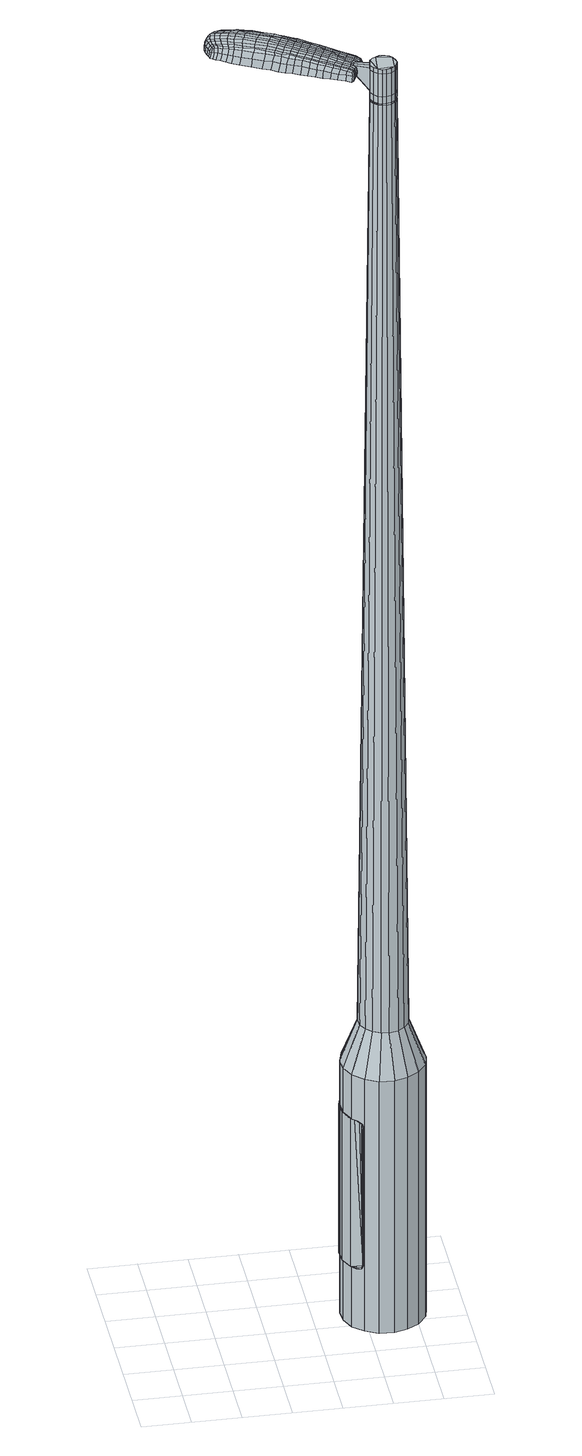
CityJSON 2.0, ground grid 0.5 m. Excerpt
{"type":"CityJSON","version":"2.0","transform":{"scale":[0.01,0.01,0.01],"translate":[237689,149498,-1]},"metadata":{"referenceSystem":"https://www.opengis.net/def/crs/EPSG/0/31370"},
"CityObjects":{
"object1":{"type":"GenericCityObject","attributes":{"cluster":1011,"mean_distance_to_centroid":0.306,"new_centroid_x":237691.23,"new_centroid_y":149499.23,"mean_distance_to_camera":7.3,"H1":22.38,"H2":21.78,"Z_final":110.42,"cluster2":-1,"proj_x":237692.06,"proj_y":149497.48,"id_line":95476,"bearing_l":64.5,"distance":1.94,"orientation":"left","G_obj":154.5},"geometry":[{"type":"MultiSurface","lod":"2","boundaries":[[[0,1,2,3]],[[1,4,5,2]],[[4,6,7,5]],[[6,8,9,7]],[[8,10,11,9]],[[10,12,13,11]],[[12,14,15,13]],[[14,16,17,15]],[[16,18,19,17]],[[18,20,21,19]],[[20,22,23,21]],[[22,24,25,23]],[[24,26,27,25]],[[26,28,29,27]],[[28,30,31,29]],[[30,32,33,31]],[[32,34,35,33]],[[34,0,3,35]],[[36,37,38,39]],[[38,40,41,42]],[[41,43,42]],[[42,44,45,46]],[[45,47,46]],[[46,48,49,50]],[[49,51,50]],[[42,46,50,38]],[[50,52,39,38]],[[53,36,39]],[[2,5,7,35]],[[7,9,11,15]],[[11,13,15]],[[15,17,19,23]],[[19,21,23]],[[23,25,27,31]],[[27,29,31]],[[15,23,31,7]],[[31,33,35,7]],[[3,2,35]],[[1,0,54,55]],[[0,34,56,54]],[[34,32,57,56]],[[32,30,58,57]],[[30,28,59,58]],[[28,26,60,59]],[[26,24,61,60]],[[24,22,62,61]],[[22,20,63,62]],[[20,18,64,63]],[[18,16,65,64]],[[16,14,66,65]],[[14,12,67,66]],[[12,10,68,67]],[[10,8,69,68]],[[8,6,70,69]],[[6,4,71,70]],[[4,1,55,71]],[[55,54,72,73]],[[54,56,74,72]],[[56,57,75,74]],[[57,58,76,75]],[[58,59,77,76]],[[59,60,78,77]],[[60,61,79,78]],[[61,62,80,79]],[[62,63,81,80]],[[63,64,82,81]],[[64,65,83,82]],[[65,66,84,83]],[[66,67,85,84]],[[67,68,86,85]],[[68,69,87,86]],[[69,70,88,87]],[[70,71,89,88]],[[71,55,73,89]],[[90,91,92,93]],[[94,95,91,90]],[[96,97,95,94]],[[98,99,97,96]],[[100,101,99,98]],[[102,103,101,100]],[[79,104,103,102]],[[80,105,104,79]],[[106,107,105,80]],[[108,109,107,106]],[[110,111,109,108]],[[112,113,111,110]],[[114,115,113,112]],[[86,116,115,114]],[[87,117,116,86]],[[118,119,117,87]],[[89,120,119,118]],[[93,92,120,89]],[[121,122,123,124]],[[125,121,124,126]],[[127,125,126,128]],[[129,127,128,130]],[[131,129,130,132]],[[133,131,132,134]],[[135,133,134,136]],[[137,135,136,138]],[[139,137,138,140]],[[141,139,140,142]],[[143,141,142,144]],[[145,143,144,146]],[[147,145,146,148]],[[149,147,148,150]],[[151,149,150,152]],[[153,151,152,154]],[[73,72,90,93]],[[72,74,94,90]],[[74,75,96,94]],[[75,76,98,96]],[[76,77,100,98]],[[77,78,102,100]],[[78,79,102]],[[81,106,80]],[[81,82,108,106]],[[82,83,110,108]],[[83,84,112,110]],[[84,85,114,112]],[[85,86,114]],[[88,118,87]],[[88,89,118]],[[73,93,89]],[[155,156,92,91]],[[156,120,92]],[[157,119,120]],[[157,117,119]],[[158,115,116]],[[158,159,113,115]],[[159,160,111,113]],[[160,161,109,111]],[[161,162,107,109]],[[162,105,107]],[[163,103,104]],[[163,164,101,103]],[[164,165,99,101]],[[165,166,97,99]],[[166,167,95,97]],[[167,155,91,95]],[[39,52,153,168]],[[156,155,169,154]],[[53,39,168,122]],[[155,167,123,169]],[[36,53,122,121]],[[167,166,124,123]],[[37,36,121,125]],[[166,165,126,124]],[[38,37,125,127]],[[165,164,128,126]],[[40,38,127,129]],[[164,163,130,128]],[[41,40,129,131]],[[163,104,132,130]],[[43,41,131,133]],[[104,105,134,132]],[[42,43,133,135]],[[105,162,136,134]],[[44,42,135,137]],[[162,161,138,136]],[[45,44,137,139]],[[161,160,140,138]],[[47,45,139,141]],[[160,159,142,140]],[[46,47,141,143]],[[159,158,144,142]],[[48,46,143,145]],[[158,116,146,144]],[[49,48,145,147]],[[116,117,148,146]],[[51,49,147,149]],[[117,157,150,148]],[[50,51,149,151]],[[157,120,152,150]],[[52,50,151,153]],[[120,156,154,152]],[[153,154,170,171]],[[154,169,172,170]],[[169,123,173,172]],[[123,122,174,173]],[[122,168,175,174]],[[168,153,171,175]],[[176,177,178,179]],[[180,176,179,181]],[[176,180,182,183]],[[177,176,183,184]],[[185,186,187,188]],[[189,185,188,190]],[[185,189,191,192]],[[186,185,192,193]],[[194,195,196,197]],[[198,194,197,199]],[[194,198,200,201]],[[195,194,201,202]],[[203,204,205,206]],[[207,203,206,208]],[[203,207,209,210]],[[204,203,210,211]],[[212,213,214,215]],[[216,212,215,217]],[[212,216,218,219]],[[213,212,219,220]],[[221,222,223,224]],[[225,221,224,226]],[[221,225,227,228]],[[222,221,228,229]],[[230,231,232,233]],[[222,230,233,223]],[[230,222,229,234]],[[231,230,234,235]],[[236,237,238,239]],[[231,236,239,232]],[[236,231,235,240]],[[237,236,240,241]],[[242,180,181,243]],[[237,242,243,238]],[[242,237,241,244]],[[180,242,244,182]],[[245,246,247,248]],[[249,245,248,250]],[[245,249,251,252]],[[246,245,252,253]],[[254,255,256,257]],[[246,254,257,247]],[[254,246,253,258]],[[255,254,258,259]],[[260,261,262,263]],[[255,260,263,256]],[[260,255,259,264]],[[261,260,264,265]],[[266,267,268,269]],[[261,266,269,262]],[[266,261,265,270]],[[267,266,270,271]],[[272,177,184,273]],[[267,272,273,268]],[[272,267,271,274]],[[177,272,274,178]],[[275,276,277,278]],[[279,275,278,280]],[[275,279,281,282]],[[276,275,282,283]],[[284,285,286,287]],[[276,284,287,277]],[[284,276,283,288]],[[285,284,288,289]],[[290,291,292,293]],[[285,290,293,286]],[[290,285,289,294]],[[291,290,294,295]],[[296,189,190,297]],[[291,296,297,292]],[[296,291,295,298]],[[189,296,298,191]],[[299,300,301,302]],[[303,299,302,304]],[[299,303,305,306]],[[300,299,306,307]],[[308,309,310,311]],[[300,308,311,301]],[[308,300,307,312]],[[309,308,312,313]],[[314,315,316,317]],[[309,314,317,310]],[[314,309,313,318]],[[315,314,318,319]],[[320,321,322,323]],[[315,320,323,316]],[[320,315,319,324]],[[321,320,324,325]],[[326,186,193,327]],[[321,326,327,322]],[[326,321,325,328]],[[186,326,328,187]],[[329,215,214,330]],[[331,329,330,332]],[[329,331,333,334]],[[215,329,334,217]],[[335,331,332,336]],[[337,335,336,338]],[[335,337,339,340]],[[331,335,340,333]],[[341,337,338,342]],[[343,341,342,344]],[[341,343,345,346]],[[337,341,346,339]],[[347,343,344,348]],[[349,347,348,350]],[[347,349,351,352]],[[343,347,352,345]],[[353,349,350,354]],[[204,353,354,205]],[[353,204,211,355]],[[349,353,355,351]],[[356,357,202,201]],[[358,356,201,200]],[[356,358,359,360]],[[357,356,360,361]],[[362,363,361,360]],[[364,362,360,359]],[[362,364,365,366]],[[363,362,366,367]],[[368,369,367,366]],[[370,368,366,365]],[[368,370,371,372]],[[369,368,372,373]],[[374,375,373,372]],[[376,374,372,371]],[[374,376,209,207]],[[375,374,207,208]],[[377,378,379,380]],[[279,377,380,281]],[[377,279,280,381]],[[378,377,381,382]],[[383,198,199,384]],[[378,383,384,379]],[[383,378,382,385]],[[198,383,385,200]],[[386,387,388,389]],[[225,386,389,227]],[[386,225,226,390]],[[387,386,390,391]],[[392,393,394,395]],[[387,392,395,388]],[[392,387,391,396]],[[393,392,396,397]],[[398,195,202,399]],[[393,398,399,394]],[[398,393,397,400]],[[195,398,400,196]],[[401,402,403,404]],[[183,401,404,184]],[[401,183,182,405]],[[402,401,405,406]],[[407,408,409,410]],[[402,407,410,403]],[[407,402,406,411]],[[408,407,411,412]],[[413,206,205,414]],[[408,413,414,409]],[[413,408,412,415]],[[206,413,415,208]],[[416,417,418,419]],[[188,416,419,190]],[[416,188,187,420]],[[417,416,420,421]],[[422,210,209,423]],[[417,422,423,418]],[[422,417,421,424]],[[210,422,424,211]],[[425,426,427,428]],[[303,425,428,305]],[[425,303,304,429]],[[426,425,429,430]],[[431,216,217,432]],[[426,431,432,427]],[[431,426,430,433]],[[216,431,433,218]],[[434,435,436,437]],[[249,434,437,251]],[[434,249,250,438]],[[435,434,438,439]],[[440,441,442,443]],[[435,440,443,436]],[[440,435,439,444]],[[441,440,444,445]],[[446,213,220,447]],[[441,446,447,442]],[[446,441,445,448]],[[213,446,448,214]],[[449,450,439,438]],[[248,449,438,250]],[[449,248,247,451]],[[450,449,451,452]],[[453,454,445,444]],[[450,453,444,439]],[[453,450,452,455]],[[454,453,455,456]],[[457,330,214,448]],[[454,457,448,445]],[[457,454,456,458]],[[330,457,458,332]],[[459,460,461,462]],[[306,459,462,307]],[[459,306,305,428]],[[460,459,428,427]],[[463,334,333,464]],[[460,463,464,461]],[[463,460,427,432]],[[334,463,432,217]],[[465,466,452,451]],[[257,465,451,247]],[[465,257,256,467]],[[466,465,467,468]],[[469,470,456,455]],[[466,469,455,452]],[[469,466,468,471]],[[470,469,471,472]],[[473,336,332,458]],[[470,473,458,456]],[[473,470,472,474]],[[336,473,474,338]],[[475,476,477,478]],[[312,475,478,313]],[[475,312,307,462]],[[476,475,462,461]],[[479,340,339,480]],[[476,479,480,477]],[[479,476,461,464]],[[340,479,464,333]],[[481,482,468,467]],[[263,481,467,256]],[[481,263,262,483]],[[482,481,483,484]],[[485,486,472,471]],[[482,485,471,468]],[[485,482,484,487]],[[486,485,487,488]],[[489,342,338,474]],[[486,489,474,472]],[[489,486,488,490]],[[342,489,490,344]],[[491,492,493,494]],[[318,491,494,319]],[[491,318,313,478]],[[492,491,478,477]],[[495,346,345,496]],[[492,495,496,493]],[[495,492,477,480]],[[346,495,480,339]],[[497,498,484,483]],[[269,497,483,262]],[[497,269,268,499]],[[498,497,499,500]],[[501,502,488,487]],[[498,501,487,484]],[[501,498,500,503]],[[502,501,503,504]],[[505,348,344,490]],[[502,505,490,488]],[[505,502,504,506]],[[348,505,506,350]],[[507,508,509,510]],[[324,507,510,325]],[[507,324,319,494]],[[508,507,494,493]],[[511,352,351,512]],[[508,511,512,509]],[[511,508,493,496]],[[352,511,496,345]],[[513,514,500,499]],[[273,513,499,268]],[[513,273,184,404]],[[514,513,404,403]],[[515,516,504,503]],[[514,515,503,500]],[[515,514,403,410]],[[516,515,410,409]],[[517,354,350,506]],[[516,517,506,504]],[[517,516,409,414]],[[354,517,414,205]],[[518,519,421,420]],[[328,518,420,187]],[[518,328,325,510]],[[519,518,510,509]],[[520,355,211,424]],[[519,520,424,421]],[[520,519,509,512]],[[355,520,512,351]],[[521,522,382,381]],[[278,521,381,280]],[[521,278,277,523]],[[522,521,523,524]],[[525,358,200,385]],[[522,525,385,382]],[[525,522,524,526]],[[358,525,526,359]],[[527,528,529,530]],[[228,527,530,229]],[[527,228,227,389]],[[528,527,389,388]],[[531,532,533,534]],[[528,531,534,529]],[[531,528,388,395]],[[532,531,395,394]],[[535,357,361,536]],[[532,535,536,533]],[[535,532,394,399]],[[357,535,399,202]],[[537,538,524,523]],[[287,537,523,277]],[[537,287,286,539]],[[538,537,539,540]],[[541,364,359,526]],[[538,541,526,524]],[[541,538,540,542]],[[364,541,542,365]],[[543,544,545,546]],[[234,543,546,235]],[[543,234,229,530]],[[544,543,530,529]],[[547,548,549,550]],[[544,547,550,545]],[[547,544,529,534]],[[548,547,534,533]],[[551,363,367,552]],[[548,551,552,549]],[[551,548,533,536]],[[363,551,536,361]],[[553,554,540,539]],[[293,553,539,286]],[[553,293,292,555]],[[554,553,555,556]],[[557,370,365,542]],[[554,557,542,540]],[[557,554,556,558]],[[370,557,558,371]],[[559,560,561,562]],[[240,559,562,241]],[[559,240,235,546]],[[560,559,546,545]],[[563,564,565,566]],[[560,563,566,561]],[[563,560,545,550]],[[564,563,550,549]],[[567,369,373,568]],[[564,567,568,565]],[[567,564,549,552]],[[369,567,552,367]],[[569,570,556,555]],[[297,569,555,292]],[[569,297,190,419]],[[570,569,419,418]],[[571,376,371,558]],[[570,571,558,556]],[[571,570,418,423]],[[376,571,423,209]],[[572,573,406,405]],[[244,572,405,182]],[[572,244,241,562]],[[573,572,562,561]],[[574,575,412,411]],[[573,574,411,406]],[[574,573,561,566]],[[575,574,566,565]],[[576,375,208,415]],[[575,576,415,412]],[[576,575,565,568]],[[375,576,568,373]],[[577,578,579,580]],[[580,579,581,582]],[[583,581,579,584]],[[584,579,578,585]],[[586,587,588,589]],[[589,588,590,591]],[[592,590,588,593]],[[593,588,587,594]],[[595,596,597,598]],[[598,597,599,600]],[[601,599,597,602]],[[602,597,596,603]],[[604,605,606,607]],[[607,606,608,609]],[[610,608,606,611]],[[611,606,605,612]],[[613,614,615,616]],[[616,615,617,618]],[[619,617,615,620]],[[620,615,614,621]],[[622,623,624,625]],[[625,624,626,627]],[[628,626,624,629]],[[629,624,623,630]],[[631,632,633,634]],[[634,633,623,622]],[[630,623,633,635]],[[635,633,632,636]],[[637,638,639,640]],[[640,639,632,631]],[[636,632,639,641]],[[641,639,638,642]],[[582,581,643,644]],[[644,643,638,637]],[[642,638,643,645]],[[645,643,581,583]],[[646,647,648,649]],[[649,648,650,651]],[[652,650,648,653]],[[653,648,647,654]],[[655,656,657,658]],[[658,657,647,646]],[[654,647,657,659]],[[659,657,656,660]],[[661,662,663,664]],[[664,663,656,655]],[[660,656,663,665]],[[665,663,662,666]],[[667,668,669,670]],[[670,669,662,661]],[[666,662,669,671]],[[671,669,668,672]],[[585,578,673,674]],[[674,673,668,667]],[[672,668,673,675]],[[675,673,578,577]],[[676,677,678,679]],[[679,678,680,681]],[[682,680,678,683]],[[683,678,677,684]],[[685,686,687,688]],[[688,687,677,676]],[[684,677,687,689]],[[689,687,686,690]],[[691,692,693,694]],[[694,693,686,685]],[[690,686,693,695]],[[695,693,692,696]],[[591,590,697,698]],[[698,697,692,691]],[[696,692,697,699]],[[699,697,590,592]],[[700,701,702,703]],[[703,702,704,705]],[[706,704,702,707]],[[707,702,701,708]],[[709,710,711,712]],[[712,711,701,700]],[[708,701,711,713]],[[713,711,710,714]],[[715,716,717,718]],[[718,717,710,709]],[[714,710,717,719]],[[719,717,716,720]],[[721,722,723,724]],[[724,723,716,715]],[[720,716,723,725]],[[725,723,722,726]],[[594,587,727,728]],[[728,727,722,721]],[[726,722,727,729]],[[729,727,587,586]],[[613,616,730,731]],[[731,730,732,733]],[[734,732,730,735]],[[735,730,616,618]],[[733,732,736,737]],[[737,736,738,739]],[[740,738,736,741]],[[741,736,732,734]],[[739,738,742,743]],[[743,742,744,745]],[[746,744,742,747]],[[747,742,738,740]],[[745,744,748,749]],[[749,748,750,751]],[[752,750,748,753]],[[753,748,744,746]],[[751,750,754,755]],[[755,754,605,604]],[[612,605,754,756]],[[756,754,750,752]],[[603,757,758,602]],[[602,758,759,601]],[[760,759,758,761]],[[761,758,757,762]],[[762,763,764,761]],[[761,764,765,760]],[[766,765,764,767]],[[767,764,763,768]],[[768,769,770,767]],[[767,770,771,766]],[[772,771,770,773]],[[773,770,769,774]],[[774,775,776,773]],[[773,776,777,772]],[[610,777,776,608]],[[608,776,775,609]],[[778,779,780,781]],[[781,780,680,682]],[[681,680,780,782]],[[782,780,779,783]],[[600,599,784,785]],[[785,784,779,778]],[[783,779,784,786]],[[786,784,599,601]],[[787,788,789,790]],[[790,789,626,628]],[[627,626,789,791]],[[791,789,788,792]],[[793,794,795,796]],[[796,795,788,787]],[[792,788,795,797]],[[797,795,794,798]],[[603,596,799,800]],[[800,799,794,793]],[[798,794,799,801]],[[801,799,596,595]],[[802,803,804,805]],[[805,804,584,585]],[[583,584,804,806]],[[806,804,803,807]],[[808,809,810,811]],[[811,810,803,802]],[[807,803,810,812]],[[812,810,809,813]],[[604,607,814,815]],[[815,814,809,808]],[[813,809,814,816]],[[816,814,607,609]],[[817,818,819,820]],[[820,819,589,591]],[[586,589,819,821]],[[821,819,818,822]],[[610,611,823,824]],[[824,823,818,817]],[[822,818,823,825]],[[825,823,611,612]],[[826,827,828,829]],[[829,828,704,706]],[[704,828,705]],[[705,828,827,830]],[[618,617,831,832]],[[832,831,827,826]],[[830,827,831,833]],[[833,831,617,619]],[[834,835,836]],[[836,835,650,652]],[[651,650,835,837]],[[838,839,840,841]],[[841,840,835,834]],[[837,835,840,842]],[[842,840,839,843]],[[621,614,844,845]],[[845,844,839,838]],[[843,839,844,846]],[[846,844,614,613]],[[847,848,837]],[[837,848,649,651]],[[646,649,848,849]],[[848,847,849]],[[843,850,851,842]],[[842,851,847,837]],[[849,847,851,852]],[[852,851,850,853]],[[613,731,854,846]],[[846,854,850,843]],[[853,850,854,855]],[[855,854,731,733]],[[856,857,858,859]],[[859,858,707,708]],[[706,707,858,829]],[[829,858,857,826]],[[734,735,860,861]],[[861,860,857,856]],[[826,857,860,832]],[[832,860,735,618]],[[862,863,849]],[[849,863,658,646]],[[655,658,863,864]],[[864,863,862,865]],[[853,866,867,852]],[[852,867,862,849]],[[865,862,867,868]],[[868,867,866,869]],[[733,737,870,855]],[[855,870,866,853]],[[869,866,870,871]],[[871,870,737,739]],[[872,873,874,875]],[[875,874,713,714]],[[708,713,874,859]],[[859,874,873,856]],[[740,741,876,877]],[[877,876,873,872]],[[856,873,876,861]],[[861,876,741,734]],[[865,878,879,864]],[[864,879,664,655]],[[661,664,879,880]],[[880,879,878,881]],[[869,882,883,868]],[[868,883,878,865]],[[881,878,883,884]],[[884,883,882,885]],[[739,743,886,871]],[[871,886,882,869]],[[885,882,886,887]],[[887,886,743,745]],[[888,889,890,891]],[[891,890,719,720]],[[714,719,890,875]],[[875,890,889,872]],[[746,747,892,893]],[[893,892,889,888]],[[872,889,892,877]],[[877,892,747,740]],[[881,894,895,880]],[[880,895,670,661]],[[667,670,895,896]],[[896,895,894,897]],[[885,898,899,884]],[[884,899,894,881]],[[897,894,899,900]],[[900,899,898,901]],[[745,749,902,887]],[[887,902,898,885]],[[901,898,902,903]],[[903,902,749,751]],[[904,905,906,907]],[[907,906,725,726]],[[720,725,906,891]],[[891,906,905,888]],[[752,753,908,909]],[[909,908,905,904]],[[888,905,908,893]],[[893,908,753,746]],[[897,910,896]],[[896,910,674,667]],[[585,674,910,805]],[[805,910,802]],[[901,911,912,900]],[[900,912,910,897]],[[802,910,912,811]],[[811,912,911,808]],[[751,755,913,903]],[[903,913,911,901]],[[808,911,913,815]],[[815,913,755,604]],[[822,914,915,821]],[[821,915,729,586]],[[726,729,915,907]],[[907,915,914,904]],[[612,756,916,825]],[[825,916,914,822]],[[904,914,916,909]],[[909,916,756,752]],[[783,917,918,782]],[[782,918,679,681]],[[676,679,918,919]],[[919,918,917,920]],[[601,759,921,786]],[[786,921,917,783]],[[920,917,921,922]],[[922,921,759,760]],[[923,924,925,926]],[[926,925,629,630]],[[628,629,925,790]],[[790,925,924,787]],[[927,928,929,930]],[[930,929,924,923]],[[787,924,929,796]],[[796,929,928,793]],[[762,757,931,932]],[[932,931,928,927]],[[793,928,931,800]],[[800,931,757,603]],[[920,933,934,919]],[[919,934,688,676]],[[685,688,934,935]],[[935,934,933,936]],[[760,765,937,922]],[[922,937,933,920]],[[936,933,937,938]],[[938,937,765,766]],[[939,940,941,942]],[[942,941,635,636]],[[630,635,941,926]],[[926,941,940,923]],[[943,944,945,946]],[[946,945,940,939]],[[923,940,945,930]],[[930,945,944,927]],[[768,763,947,948]],[[948,947,944,943]],[[927,944,947,932]],[[932,947,763,762]],[[936,949,950,935]],[[935,950,694,685]],[[691,694,950,951]],[[951,950,949,952]],[[766,771,953,938]],[[938,953,949,936]],[[952,949,953,954]],[[954,953,771,772]],[[955,956,957,958]],[[958,957,641,642]],[[636,641,957,942]],[[942,957,956,939]],[[959,960,961,962]],[[962,961,956,955]],[[939,956,961,946]],[[946,961,960,943]],[[774,769,963,964]],[[964,963,960,959]],[[943,960,963,948]],[[948,963,769,768]],[[952,965,966,951]],[[951,966,698,691]],[[591,698,966,820]],[[820,966,965,817]],[[772,777,967,954]],[[954,967,965,952]],[[817,965,967,824]],[[824,967,777,610]],[[807,968,969,806]],[[806,969,645,583]],[[642,645,969,958]],[[958,969,968,955]],[[813,970,971,812]],[[812,971,968,807]],[[955,968,971,962]],[[962,971,970,959]],[[609,775,972,816]],[[816,972,970,813]],[[959,970,972,964]],[[964,972,775,774]],[[577,580,179,178]],[[580,582,181,179]],[[592,593,192,191]],[[593,594,193,192]],[[595,598,197,196]],[[598,600,199,197]],[[619,620,219,218]],[[620,621,220,219]],[[622,625,224,223]],[[625,627,226,224]],[[631,634,233,232]],[[634,622,223,233]],[[637,640,239,238]],[[640,631,232,239]],[[582,644,243,181]],[[644,637,238,243]],[[652,653,252,251]],[[653,654,253,252]],[[654,659,258,253]],[[659,660,259,258]],[[660,665,264,259]],[[665,666,265,264]],[[666,671,270,265]],[[671,672,271,270]],[[672,675,274,271]],[[675,577,178,274]],[[682,683,282,281]],[[683,684,283,282]],[[684,689,288,283]],[[689,690,289,288]],[[690,695,294,289]],[[695,696,295,294]],[[696,699,298,295]],[[699,592,191,298]],[[700,703,302,301]],[[703,705,304,302]],[[709,712,311,310]],[[712,700,301,311]],[[715,718,317,316]],[[718,709,310,317]],[[721,724,323,322]],[[724,715,316,323]],[[594,728,327,193]],[[728,721,322,327]],[[778,781,380,379]],[[781,682,281,380]],[[600,785,384,199]],[[785,778,379,384]],[[627,791,390,226]],[[791,792,391,390]],[[792,797,396,391]],[[797,798,397,396]],[[798,801,400,397]],[[801,595,196,400]],[[705,429,304]],[[705,830,430,429]],[[830,833,433,430]],[[833,619,218,433]],[[834,836,437,436]],[[836,652,251,437]],[[838,841,443,442]],[[841,834,436,443]],[[621,845,447,220]],[[845,838,442,447]],[[973,974,975,976]],[[977,978,976,975]],[[979,980,981,982]],[[983,984,985,986]],[[974,987,988,975]],[[989,977,975,988]],[[990,979,982,991]],[[992,993,984,983]],[[987,994,995,988]],[[995,996,989,988]],[[997,990,991,998]],[[999,993,992,1000]],[[994,1001,1002,995]],[[1002,1003,996,995]],[[1004,997,998,1005]],[[1006,999,1000,1007]],[[1008,1009,1010,1011]],[[1012,1013,1009,1008]],[[1012,1014,1015,1013]],[[1014,1016,1017,1015]],[[1018,1019,1020,1021]],[[1022,1023,1019,1018]],[[1024,1025,1023,1022]],[[1026,1027,1025,1024]],[[1021,1010,1009,1018]],[[1018,1009,1013,1022]],[[1013,1015,1024,1022]],[[1015,1017,1026,1024]],[[982,981,978,977]],[[991,982,977,989]],[[996,998,991,989]],[[1003,1005,998,996]],[[983,986,980,979]],[[992,983,979,990]],[[1000,992,990,997]],[[1007,1000,997,1004]],[[984,1008,1011,985]],[[993,1012,1008,984]],[[1014,1012,993,999]],[[1016,1014,999,1006]],[[1028,1029,1030,1031]],[[1030,1032,1033,1034]],[[1030,1034,1035,1036]],[[1030,1036,1031]],[[1037,1028,1031,1038]],[[1039,1038,1031,1040]],[[1041,1040,1031]],[[1042,1030,1029,1043]],[[1044,1042,1043,1045]],[[1046,1044,1045,1047]],[[1048,1046,1047,1049]],[[1050,1048,1049,1051]],[[1051,1052,1053,1054]],[[1051,1054,1055,1056]],[[1051,1056,1057,1058]],[[1057,1059,1060,1061]],[[1057,1061,1062,1063]],[[1057,1063,1058]],[[1051,1058,1050]],[[1064,1065,1029,1028]],[[1066,1067,1032,1030]],[[1068,1069,1041,1031]],[[1065,1070,1043,1029]],[[1071,1066,1030,1042]],[[1070,1072,1045,1043]],[[1073,1071,1042,1044]],[[1072,1074,1047,1045]],[[1075,1073,1044,1046]],[[1074,1076,1049,1047]],[[1077,1075,1046,1048]],[[1076,1078,1051,1049]],[[1079,1077,1048,1050]],[[1078,1080,1052,1051]],[[1081,1082,1059,1057]],[[1083,1079,1050,1058]],[[1053,1052,1080,1084]],[[1054,1053,1084,1085]],[[1055,1054,1085,1086]],[[1056,1055,1086,1087]],[[1057,1056,1087,1081]],[[1088,1064,1028,1037]],[[1089,1088,1037,1038]],[[1090,1089,1038,1039]],[[1091,1090,1039,1040]],[[1069,1091,1040,1041]],[[1033,1032,1067,1092]],[[1060,1059,1082,1093]],[[1034,1033,1092,1094]],[[1035,1034,1094,1095]],[[1036,1035,1095,1096]],[[1031,1036,1096,1068]],[[1061,1060,1093,1097]],[[1062,1061,1097,1098]],[[1063,1062,1098,1099]],[[1058,1063,1099,1083]]]}]}
},
"vertices":[
[182,140,384],[191,152,384],[191,152,96],[182,140,96],[203,161,384],[203,161,96],[217,164,384],[217,164,96],[232,163,384],[232,163,96],[245,157,384],[245,157,96],[255,146,384],[255,146,96],[261,133,384],[261,133,96],[262,118,384],[262,118,96],[259,104,384],[259,104,96],[250,92,384],[250,92,96],[238,84,384],[238,84,96],[224,80,384],[224,80,96],[209,81,384],[209,81,96],[196,88,384],[196,88,96],[185,98,384],[185,98,96],[179,112,384],[179,112,96],[178,126,384],[178,126,96],[207,119,1524],[209,115,1524],[213,111,1524],[208,128,1524],[217,109,1524],[221,109,1524],[230,113,1524],[226,110,1524],[232,116,1524],[234,121,1524],[231,130,1524],[233,126,1524],[228,133,1524],[224,135,1524],[215,134,1524],[219,136,1524],[211,132,1524],[207,123,1524],[198,133,429],[203,140,429],[195,125,429],[196,116,429],[200,108,429],[206,102,429],[214,98,429],[222,97,429],[231,99,429],[238,104,429],[243,111,429],[245,120,429],[245,129,429],[241,136,429],[235,143,429],[227,146,429],[218,147,429],[210,145,429],[208,128,1483],[211,132,1483],[207,123,1483],[207,119,1483],[209,115,1483],[213,111,1483],[217,109,1483],[221,109,1483],[226,110,1483],[230,113,1483],[232,116,1483],[234,121,1483],[233,126,1483],[231,130,1483],[228,133,1483],[224,135,1483],[219,136,1483],[215,134,1483],[209,128,1483],[209,128,1485],[211,131,1485],[211,131,1483],[208,123,1483],[208,123,1485],[208,119,1483],[208,119,1485],[210,115,1483],[210,115,1485],[213,112,1483],[213,112,1485],[217,110,1483],[217,110,1485],[221,109,1485],[226,110,1485],[229,113,1483],[229,113,1485],[232,117,1483],[232,117,1485],[233,121,1483],[233,121,1485],[233,125,1483],[233,125,1485],[231,129,1483],[231,129,1485],[228,133,1485],[224,135,1485],[219,135,1483],[219,135,1485],[215,134,1485],[207,119,1519],[207,123,1519],[207,123,1493],[207,119,1493],[209,115,1519],[209,115,1493],[213,111,1519],[213,111,1493],[217,109,1519],[217,109,1493],[221,109,1519],[221,109,1493],[226,110,1519],[226,110,1493],[230,113,1519],[230,113,1493],[232,116,1519],[232,116,1493],[234,121,1519],[234,121,1493],[233,126,1519],[233,126,1493],[231,130,1519],[231,130,1493],[228,133,1519],[228,133,1493],[224,135,1519],[224,135,1493],[219,136,1519],[219,136,1493],[215,134,1519],[215,134,1493],[211,132,1519],[211,132,1493],[208,128,1485],[211,132,1485],[219,136,1485],[231,130,1485],[233,126,1485],[234,121,1485],[232,116,1485],[230,113,1485],[217,109,1485],[213,111,1485],[209,115,1485],[207,119,1485],[207,123,1485],[208,128,1519],[208,128,1493],[193,139,1513],[193,139,1518],[191,136,1513],[190,133,1513],[190,133,1518],[191,136,1518],[133,186,1519],[139,182,1518],[139,184,1509],[132,188,1510],[125,189,1519],[125,191,1510],[125,188,1526],[133,184,1525],[139,180,1525],[116,151,1519],[123,148,1518],[124,149,1525],[118,152,1525],[108,154,1519],[110,155,1526],[106,154,1510],[114,150,1510],[121,147,1509],[57,198,1519],[59,202,1519],[58,202,1513],[57,199,1513],[57,194,1519],[56,194,1513],[58,194,1524],[59,198,1524],[61,201,1524],[124,166,1530],[131,163,1529],[132,166,1529],[126,169,1530],[116,170,1531],[117,173,1531],[114,167,1530],[123,163,1530],[129,160,1529],[197,132,1512],[198,134,1512],[197,135,1517],[196,133,1517],[196,129,1512],[195,130,1517],[195,129,1506],[196,132,1506],[198,135,1506],[79,210,1519],[82,209,1519],[82,210,1512],[79,211,1512],[76,210,1518],[76,212,1512],[77,209,1522],[79,209,1523],[82,207,1524],[87,207,1519],[92,205,1519],[91,207,1512],[86,209,1512],[86,206,1524],[92,204,1525],[97,203,1519],[104,200,1519],[104,202,1511],[97,205,1511],[97,201,1526],[104,198,1526],[115,195,1519],[114,197,1510],[115,193,1526],[198,150,1513],[191,154,1513],[191,152,1518],[198,149,1517],[202,147,1512],[201,147,1516],[202,148,1506],[197,151,1507],[191,155,1507],[184,157,1514],[178,161,1515],[178,159,1520],[185,156,1519],[184,159,1507],[177,163,1507],[171,165,1515],[165,168,1516],[165,167,1522],[171,163,1521],[171,166,1508],[164,170,1508],[158,172,1517],[152,175,1517],[152,174,1524],[158,170,1523],[158,174,1508],[151,177,1509],[145,179,1518],[146,177,1524],[145,181,1509],[63,178,1519],[66,176,1519],[66,177,1524],[63,179,1523],[61,180,1518],[62,180,1522],[59,179,1512],[61,177,1512],[64,175,1512],[70,174,1519],[75,171,1519],[76,172,1525],[71,175,1524],[68,173,1512],[73,170,1512],[80,168,1519],[87,164,1519],[88,165,1526],[81,169,1526],[78,167,1511],[85,163,1511],[97,159,1519],[99,160,1526],[96,159,1510],[184,123,1513],[177,126,1513],[176,125,1507],[183,122,1507],[190,121,1512],[189,120,1506],[189,122,1516],[185,123,1517],[179,126,1518],[170,128,1514],[163,131,1515],[162,131,1507],[169,128,1507],[172,129,1519],[165,132,1520],[157,134,1515],[150,137,1516],[148,136,1508],[155,133,1508],[158,135,1521],[151,138,1522],[143,140,1517],[136,143,1517],[134,142,1509],[141,139,1508],[144,141,1523],[137,143,1524],[129,145,1518],[127,144,1509],[131,146,1524],[191,135,1519],[192,137,1519],[185,138,1520],[186,140,1520],[183,135,1520],[190,132,1519],[178,141,1522],[179,144,1522],[171,144,1523],[172,147,1523],[170,142,1523],[177,138,1521],[164,148,1524],[166,150,1524],[158,151,1525],[159,153,1525],[156,148,1525],[163,145,1524],[151,154,1526],[152,157,1526],[144,157,1527],[146,160,1527],[143,154,1527],[150,151,1526],[138,160,1528],[139,163,1528],[136,157,1528],[62,196,1527],[63,200,1527],[61,192,1526],[65,190,1527],[66,194,1528],[67,198,1528],[71,192,1529],[73,195,1529],[70,188,1528],[77,184,1530],[78,188,1530],[80,192,1530],[85,185,1531],[86,189,1531],[83,181,1530],[91,178,1531],[93,181,1531],[94,185,1531],[104,176,1531],[106,179,1531],[103,172,1531],[59,181,1518],[58,184,1519],[57,184,1513],[58,181,1513],[61,181,1523],[60,184,1523],[57,189,1519],[56,189,1513],[59,189,1524],[74,210,1518],[71,210,1518],[72,209,1523],[75,209,1523],[74,212,1513],[71,211,1513],[68,209,1519],[64,207,1519],[66,206,1524],[69,208,1523],[67,210,1513],[64,208,1513],[61,205,1519],[63,204,1524],[61,205,1513],[133,182,1528],[132,181,1528],[138,177,1528],[139,179,1527],[125,186,1528],[124,185,1529],[130,178,1529],[129,175,1530],[135,172,1529],[137,175,1528],[122,182,1529],[121,179,1530],[127,172,1530],[134,169,1529],[119,177,1531],[118,153,1528],[119,155,1529],[111,159,1529],[110,157,1528],[125,150,1527],[126,152,1528],[121,159,1529],[113,163,1530],[128,156,1528],[192,121,1512],[193,123,1512],[192,124,1517],[191,122,1517],[191,121,1506],[192,123,1506],[194,126,1512],[193,127,1517],[193,126,1506],[204,145,1512],[203,144,1512],[202,145,1506],[203,146,1506],[202,145,1517],[202,144,1517],[202,142,1512],[201,139,1512],[200,140,1506],[201,142,1506],[201,142,1517],[200,139,1517],[200,137,1512],[199,137,1506],[198,137,1517],[197,148,1519],[197,146,1519],[191,151,1520],[190,150,1520],[196,144,1519],[195,142,1519],[189,147,1520],[188,145,1520],[194,139,1519],[187,143,1520],[186,124,1519],[187,126,1519],[180,129,1520],[179,127,1520],[189,129,1519],[182,132,1520],[184,155,1521],[184,153,1521],[178,158,1522],[177,157,1522],[182,151,1521],[181,148,1521],[176,154,1522],[175,152,1523],[180,146,1522],[174,149,1523],[172,130,1521],[173,132,1521],[167,135,1522],[166,133,1522],[175,135,1521],[168,138,1522],[171,162,1523],[170,160,1523],[165,165,1524],[164,163,1524],[169,158,1523],[168,155,1524],[163,161,1525],[161,159,1525],[167,153,1524],[160,156,1525],[159,136,1523],[160,138,1523],[153,141,1524],[152,139,1524],[161,141,1524],[155,144,1525],[158,169,1525],[157,167,1525],[152,172,1526],[151,170,1526],[156,165,1526],[155,162,1526],[150,168,1527],[148,165,1527],[154,159,1526],[147,163,1527],[145,142,1525],[146,144,1525],[139,147,1526],[138,145,1526],[148,147,1526],[141,150,1527],[145,176,1527],[144,174,1527],[143,171,1527],[142,169,1528],[140,166,1528],[132,148,1527],[133,150,1527],[134,153,1528],[63,180,1525],[62,183,1525],[66,179,1526],[65,181,1526],[61,187,1526],[65,186,1527],[77,208,1525],[75,208,1525],[78,206,1526],[80,207,1525],[71,207,1525],[68,205,1526],[72,203,1527],[75,205,1526],[65,203,1526],[69,201,1527],[71,176,1526],[70,179,1527],[76,173,1527],[76,176,1528],[70,183,1528],[76,180,1529],[85,205,1526],[83,204,1527],[89,202,1528],[91,203,1527],[80,203,1527],[78,201,1528],[84,198,1529],[86,200,1528],[75,198,1528],[82,195,1530],[81,170,1528],[82,173,1529],[89,167,1528],[89,169,1529],[82,177,1529],[90,173,1530],[96,200,1528],[95,199,1528],[102,195,1529],[104,197,1528],[93,197,1529],[90,195,1530],[98,191,1530],[100,193,1530],[88,192,1530],[96,188,1531],[100,162,1529],[100,164,1529],[101,168,1530],[114,192,1528],[113,190,1529],[111,188,1530],[109,185,1530],[108,182,1531],[138,182,1509],[138,181,1518],[132,184,1518],[131,186,1509],[124,188,1519],[124,190,1510],[125,186,1525],[132,182,1525],[138,179,1525],[125,151,1525],[123,150,1518],[117,153,1518],[118,154,1525],[109,156,1519],[110,157,1525],[107,155,1510],[115,152,1509],[122,149,1509],[60,201,1513],[61,200,1519],[60,198,1519],[59,198,1513],[59,194,1519],[58,194,1513],[60,193,1524],[61,197,1524],[62,200,1524],[132,166,1528],[131,164,1528],[124,167,1529],[125,170,1529],[116,171,1529],[117,173,1529],[114,167,1529],[123,164,1529],[129,160,1528],[196,136,1516],[196,135,1512],[195,133,1512],[194,133,1516],[194,130,1512],[193,131,1516],[193,130,1506],[194,133,1506],[196,136,1506],[81,209,1512],[81,207,1519],[78,208,1518],[78,209,1512],[76,208,1518],[76,210,1512],[77,207,1522],[78,207,1523],[81,206,1523],[91,205,1512],[91,203,1519],[86,205,1519],[86,207,1512],[86,204,1524],[91,202,1525],[103,200,1511],[104,198,1519],[97,201,1519],[96,203,1511],[97,200,1525],[104,196,1526],[114,193,1519],[113,195,1510],[114,191,1526],[190,151,1518],[190,152,1513],[197,148,1513],[197,147,1517],[201,146,1512],[200,145,1515],[200,147,1506],[196,150,1506],[190,153,1507],[177,158,1520],[177,159,1514],[183,156,1514],[184,154,1519],[183,157,1507],[176,161,1507],[164,165,1522],[164,167,1516],[170,163,1515],[170,161,1521],[170,165,1508],[163,168,1508],[151,172,1523],[151,174,1517],[157,170,1516],[157,168,1522],[157,172,1508],[150,176,1508],[144,177,1517],[145,175,1524],[144,179,1509],[68,179,1523],[67,178,1519],[64,179,1518],[65,180,1523],[62,181,1518],[63,181,1522],[61,180,1512],[63,179,1512],[65,177,1512],[77,173,1525],[76,172,1519],[71,175,1519],[72,176,1524],[69,174,1512],[74,172,1512],[89,167,1526],[88,166,1519],[81,170,1519],[82,170,1525],[79,169,1511],[86,165,1511],[98,161,1519],[100,162,1526],[96,160,1510],[177,127,1507],[178,127,1513],[185,125,1513],[184,124,1506],[190,123,1512],[189,122,1506],[189,124,1515],[186,125,1517],[179,128,1518],[163,132,1507],[164,133,1514],[171,130,1514],[170,130,1507],[172,131,1519],[165,134,1520],[149,138,1508],[150,139,1516],[157,136,1515],[156,135,1508],[158,137,1521],[152,140,1522],[135,144,1508],[137,144,1517],[143,142,1516],[142,141,1508],[145,142,1522],[138,145,1523],[130,147,1517],[128,146,1509],[131,148,1524],[190,135,1518],[192,138,1518],[184,138,1519],[185,141,1519],[183,136,1519],[189,133,1518],[177,141,1520],[178,144,1520],[171,145,1521],[172,147,1521],[169,142,1521],[176,139,1520],[164,148,1523],[165,150,1523],[157,151,1524],[158,154,1524],[156,148,1524],[163,145,1523],[150,154,1525],[152,157,1525],[144,157,1526],[145,160,1526],[142,154,1526],[149,151,1525],[137,160,1527],[138,163,1527],[136,157,1527],[64,199,1526],[63,196,1526],[62,192,1525],[66,191,1526],[66,194,1526],[68,197,1526],[74,195,1528],[72,191,1528],[71,188,1527],[77,185,1528],[78,188,1529],[80,191,1529],[86,188,1530],[85,185,1530],[84,182,1529],[92,178,1530],[93,181,1530],[94,185,1530],[106,179,1530],[104,176,1530],[103,173,1530],[59,184,1513],[60,185,1518],[61,182,1518],[60,181,1512],[63,182,1523],[62,185,1523],[59,189,1519],[58,189,1513],[61,189,1523],[73,207,1523],[72,208,1518],[74,208,1518],[75,207,1523],[74,210,1512],[72,209,1512],[67,204,1523],[66,205,1519],[69,207,1519],[70,206,1523],[68,208,1513],[65,206,1513],[63,203,1519],[64,202,1524],[62,204,1513],[137,177,1527],[131,180,1527],[132,181,1527],[138,178,1526],[124,185,1527],[123,184,1528],[135,172,1528],[128,175,1528],[130,178,1528],[136,175,1527],[122,182,1528],[120,179,1529],[127,172,1529],[133,169,1528],[119,176,1529],[111,160,1528],[119,156,1527],[119,154,1527],[111,158,1527],[125,152,1526],[126,153,1527],[121,160,1528],[113,163,1528],[127,157,1527],[190,125,1516],[191,124,1512],[191,123,1512],[190,124,1516],[190,124,1506],[192,127,1512],[192,128,1516],[191,127,1506],[200,146,1506],[201,145,1512],[201,146,1506],[200,145,1516],[198,141,1506],[199,140,1512],[200,143,1512],[199,143,1506],[199,142,1516],[198,140,1516],[198,138,1512],[197,138,1506],[197,138,1516],[196,146,1518],[196,147,1518],[190,150,1519],[194,142,1518],[195,144,1518],[189,148,1519],[187,145,1519],[193,140,1518],[186,143,1519],[180,130,1519],[186,127,1518],[186,126,1518],[179,129,1519],[188,130,1518],[181,132,1519],[183,153,1520],[183,154,1520],[177,157,1521],[176,157,1521],[181,149,1520],[182,151,1520],[175,154,1521],[174,152,1521],[180,146,1520],[173,150,1521],[166,136,1521],[173,133,1520],[173,132,1520],[166,134,1521],[174,136,1520],[168,139,1521],[170,160,1522],[170,161,1522],[164,164,1523],[163,163,1523],[167,155,1522],[169,158,1522],[162,161,1523],[161,159,1524],[166,153,1523],[160,156,1524],[153,141,1523],[159,138,1522],[159,137,1522],[152,140,1523],[161,142,1522],[154,145,1523],[157,167,1524],[157,168,1524],[151,171,1525],[150,170,1525],[154,162,1525],[156,165,1524],[149,168,1525],[148,165,1526],[153,159,1525],[146,163,1526],[139,147,1525],[146,144,1524],[145,143,1524],[139,146,1525],[147,148,1524],[141,151,1525],[144,174,1526],[141,169,1527],[143,171,1526],[140,166,1527],[132,150,1526],[132,149,1526],[134,154,1526],[63,184,1524],[64,181,1524],[67,180,1525],[66,182,1525],[62,188,1525],[66,186,1525],[78,205,1525],[75,206,1524],[77,206,1524],[80,205,1525],[72,202,1526],[69,204,1525],[72,205,1524],[75,204,1525],[66,201,1525],[70,200,1526],[71,179,1526],[72,177,1526],[77,174,1526],[77,176,1527],[71,183,1526],[77,180,1527],[89,201,1527],[83,203,1526],[85,203,1526],[90,201,1526],[84,197,1528],[78,200,1527],[81,202,1526],[87,199,1527],[76,197,1527],[82,194,1528],[82,173,1527],[82,171,1527],[90,168,1527],[90,170,1528],[83,177,1528],[90,174,1529],[102,195,1528],[95,198,1527],[96,199,1527],[103,195,1527],[98,190,1529],[90,194,1529],[93,196,1528],[100,193,1528],[88,191,1529],[96,187,1530],[100,165,1528],[100,163,1528],[102,168,1529],[113,189,1528],[114,190,1528],[109,185,1529],[111,187,1529],[107,182,1530],[201,147,1508],[198,141,1508],[169,156,1509],[173,163,1509],[150,166,1510],[154,173,1510],[115,183,1512],[119,192,1512],[135,184,1511],[131,176,1511],[98,191,1513],[86,196,1514],[90,204,1514],[102,199,1513],[195,135,1508],[166,149,1509],[146,158,1510],[111,175,1512],[127,167,1511],[94,183,1513],[82,188,1514],[192,128,1508],[162,141,1509],[143,150,1510],[107,167,1512],[123,159,1511],[78,180,1514],[90,174,1513],[189,122,1508],[159,134,1509],[139,142,1510],[103,158,1512],[119,150,1511],[75,172,1514],[86,166,1513],[74,202,1514],[69,203,1514],[72,209,1514],[77,209,1514],[70,194,1514],[66,196,1514],[66,187,1514],[63,190,1514],[63,179,1514],[60,184,1514],[63,202,1515],[59,201,1515],[60,202,1515],[65,206,1515],[61,198,1515],[59,200,1515],[60,194,1515],[58,199,1515],[58,190,1515],[58,198,1515],[187,95,334],[184,98,334],[184,98,165],[194,88,171],[187,95,165],[189,93,165],[191,91,166],[193,89,167],[193,88,169],[189,93,334],[191,91,333],[193,89,332],[193,88,331],[194,88,328],[178,112,165],[178,112,334],[177,127,165],[177,127,334],[181,141,165],[181,141,334],[190,153,165],[190,153,334],[202,162,165],[202,162,334],[206,163,334],[210,164,334],[212,165,333],[214,166,332],[215,166,331],[216,166,328],[206,163,165],[216,166,171],[215,166,169],[214,166,167],[212,165,166],[210,164,165],[189,97,334],[186,100,334],[186,100,165],[189,97,165],[196,90,171],[196,90,328],[181,113,334],[181,113,165],[180,126,334],[180,126,165],[184,140,334],[184,140,165],[192,151,334],[192,151,165],[203,159,334],[203,159,165],[207,160,334],[217,163,328],[217,163,171],[207,160,165],[210,161,334],[213,162,333],[215,163,332],[216,163,331],[191,95,334],[193,93,333],[195,91,332],[195,90,331],[191,95,165],[216,163,169],[193,93,166],[195,91,167],[195,90,169],[215,163,167],[213,162,166],[210,161,165]
]}
